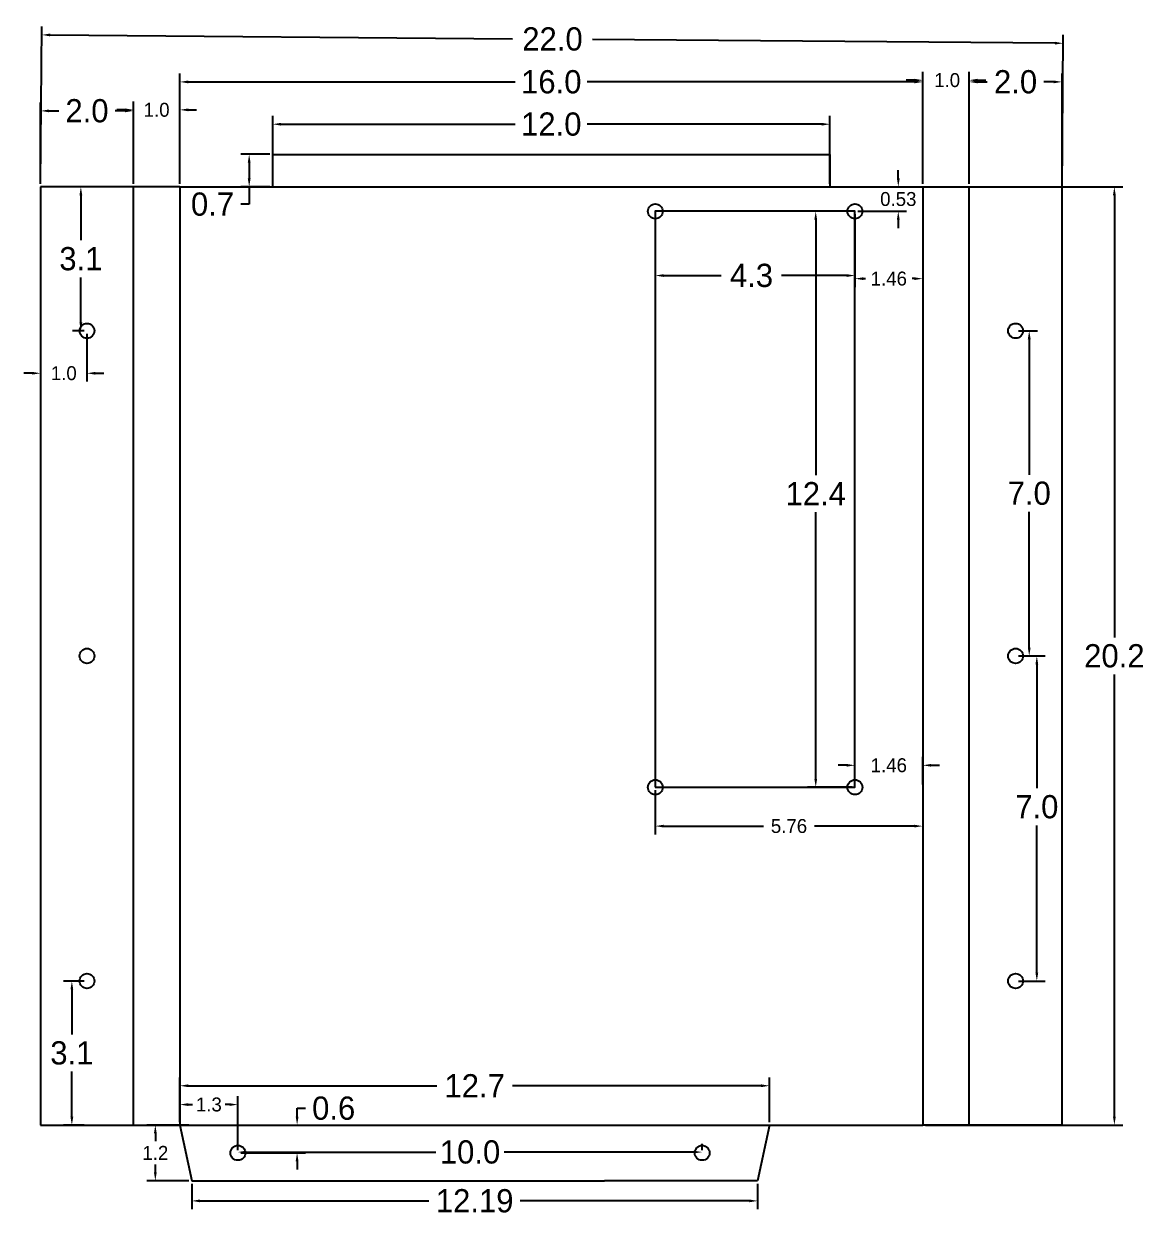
# Model space of a CAD drawing. Header units: millimetres. Extents: x -73 to 120, y 17 to 127.
# Drawn here: x 88.45 to 112.6, y 101.57 to 127.24 of the extents above; entities that cross this region are included whole.
import ezdxf
from ezdxf.lldxf.tags import DXFTag

# ---------------------------------------------------------------- set-up
doc = ezdxf.new("R2010")
doc.units = ezdxf.units.MM
doc.header["$MEASUREMENT"] = 0
tags = doc.linetypes.add('New Line1', pattern=[1.3, 1, -0.3]).pattern_tags.tags
tags[6:7] = [DXFTag(74, 4), DXFTag(75, 0), DXFTag(340, '0'), DXFTag(46, 1.0), DXFTag(50, 0.0), DXFTag(44, 0.0), DXFTag(45, 0.0)]
tags[4:5] = [DXFTag(74, 4), DXFTag(75, 0), DXFTag(340, '0'), DXFTag(46, 1.0), DXFTag(50, 0.0), DXFTag(44, 0.0), DXFTag(45, 0.0)]
doc.dimstyles.get("Standard").update_dxf_attribs({"dimtxt": 0.18, "dimasz": 0.18, "dimexe": 0.18, "dimexo": 0.0625, "dimgap": 0.09, "dimtad": 0, "dimtih": 1, "dimtoh": 1, "dimdec": 4, "dimzin": 0, "dimdsep": 46, "dimtxsty": 'Standard', "dimcen": 0.09, "dimadec": 0, "dimazin": 0, "dimtfac": 1, "dimtdec": 4, "dimtofl": 0, "dimtmove": 0, "dimatfit": 3, "dimfxl": 1, "dimtolj": 1, "dimtzin": 0, "dimarcsym": 0})

# ---------------------------------------------------------------- blocks, each defined once
blk = doc.blocks.new('*D55')
at = {"color": 0, "linetype": 'New Line1', "lineweight": -2, "transparency": 16777216}
for p, q in [((91.812, 123.797), (91.812, 126.174)), ((107.812, 123.797), (107.812, 126.174)), ((91.992, 125.994), (99.037, 125.994)), ((107.632, 125.994), (100.587, 125.994))]:
    blk.add_line(p, q, dxfattribs=at)
at = {"color": 0, "linetype": 'New Line1', "transparency": 16777216}
for points in [[(91.992, 126.024), (91.992, 125.964), (91.812, 125.994)], [(107.632, 126.024), (107.632, 125.964), (107.812, 125.994)]]:
    blk.add_solid(points, dxfattribs=at)
at = {"layer": 'Defpoints', "color": 0, "linetype": 'New Line1', "transparency": 16777216}
for p in [(107.812, 125.994), (91.812, 123.735), (107.812, 123.735)]:
    blk.add_point(p, dxfattribs=at)
at = {"color": 0, "linetype": 'New Line1', "transparency": 16777216, "insert": (99.812, 125.994), "char_height": 0.5, "attachment_point": 5}
blk.add_mtext('\\A1;16.0', dxfattribs=at)
blk = doc.blocks.new('*D56')
at = {"color": 0, "linetype": 'New Line1', "lineweight": -2, "transparency": 16777216}
for p, q in [((88.812, 120.572), (88.812, 119.541)), ((89.812, 120.572), (89.812, 119.541)), ((88.632, 119.721), (88.452, 119.721)), ((89.992, 119.721), (90.172, 119.721))]:
    blk.add_line(p, q, dxfattribs=at)
at = {"color": 0, "linetype": 'New Line1', "transparency": 16777216}
for points in [[(88.632, 119.751), (88.632, 119.691), (88.812, 119.721)], [(89.992, 119.751), (89.992, 119.691), (89.812, 119.721)]]:
    blk.add_solid(points, dxfattribs=at)
at = {"layer": 'Defpoints', "color": 0, "linetype": 'New Line1', "transparency": 16777216}
for p in [(88.812, 120.635), (89.812, 120.635), (88.812, 119.721)]:
    blk.add_point(p, dxfattribs=at)
at = {"color": 0, "linetype": 'New Line1', "transparency": 16777216, "insert": (89.312, 119.721), "char_height": 0.3, "attachment_point": 5}
blk.add_mtext('\\A1;1.0', dxfattribs=at)
blk = doc.blocks.new('*D57')
at = {"color": 0, "linetype": 'New Line1', "lineweight": -2, "transparency": 16777216}
for p, q in [((88.812, 123.797), (88.812, 125.55)), ((90.812, 123.797), (90.812, 125.55)), ((88.992, 125.37), (89.203, 125.37)), ((90.632, 125.37), (90.42, 125.37))]:
    blk.add_line(p, q, dxfattribs=at)
at = {"color": 0, "linetype": 'New Line1', "transparency": 16777216}
for points in [[(88.992, 125.4), (88.992, 125.34), (88.812, 125.37)], [(90.632, 125.4), (90.632, 125.34), (90.812, 125.37)]]:
    blk.add_solid(points, dxfattribs=at)
at = {"layer": 'Defpoints', "color": 0, "linetype": 'New Line1', "transparency": 16777216}
for p in [(90.812, 125.37), (88.812, 123.735), (90.812, 123.735)]:
    blk.add_point(p, dxfattribs=at)
at = {"color": 0, "linetype": 'New Line1', "transparency": 16777216, "insert": (89.812, 125.37), "char_height": 0.5, "attachment_point": 5}
blk.add_mtext('\\A1;2.0', dxfattribs=at)
blk = doc.blocks.new('*D58')
at = {"color": 0, "linetype": 'New Line1', "lineweight": -2, "transparency": 16777216}
for p, q in [((90.812, 123.797), (90.812, 125.572)), ((91.812, 123.797), (91.812, 125.572)), ((90.632, 125.392), (90.452, 125.392)), ((91.992, 125.392), (92.172, 125.392))]:
    blk.add_line(p, q, dxfattribs=at)
at = {"color": 0, "linetype": 'New Line1', "transparency": 16777216}
for points in [[(90.632, 125.422), (90.632, 125.362), (90.812, 125.392)], [(91.992, 125.422), (91.992, 125.362), (91.812, 125.392)]]:
    blk.add_solid(points, dxfattribs=at)
at = {"layer": 'Defpoints', "color": 0, "linetype": 'New Line1', "transparency": 16777216}
for p in [(91.812, 125.392), (90.812, 123.735), (91.812, 123.735)]:
    blk.add_point(p, dxfattribs=at)
at = {"color": 0, "linetype": 'New Line1', "transparency": 16777216, "insert": (91.312, 125.392), "char_height": 0.3, "attachment_point": 5}
blk.add_mtext('\\A1;1.0', dxfattribs=at)
blk = doc.blocks.new('*D59')
at = {"color": 0, "linetype": 'New Line1', "lineweight": -2, "transparency": 16777216}
for p, q in [((107.812, 123.797), (107.812, 126.211)), ((108.812, 123.797), (108.812, 126.211)), ((107.632, 126.031), (107.452, 126.031)), ((108.992, 126.031), (109.172, 126.031))]:
    blk.add_line(p, q, dxfattribs=at)
at = {"color": 0, "linetype": 'New Line1', "transparency": 16777216}
for points in [[(107.632, 126.061), (107.632, 126.001), (107.812, 126.031)], [(108.992, 126.061), (108.992, 126.001), (108.812, 126.031)]]:
    blk.add_solid(points, dxfattribs=at)
at = {"layer": 'Defpoints', "color": 0, "linetype": 'New Line1', "transparency": 16777216}
for p in [(108.812, 126.031), (107.812, 123.735), (108.812, 123.735)]:
    blk.add_point(p, dxfattribs=at)
at = {"color": 0, "linetype": 'New Line1', "transparency": 16777216, "insert": (108.338, 126.031), "char_height": 0.3, "attachment_point": 5}
blk.add_mtext('\\A1;1.0', dxfattribs=at)
blk = doc.blocks.new('*D60')
at = {"color": 0, "linetype": 'New Line1', "lineweight": -2, "transparency": 16777216}
for p, q in [((108.812, 123.797), (108.812, 126.174)), ((110.812, 123.797), (110.812, 126.174)), ((108.992, 125.994), (109.203, 125.994)), ((110.632, 125.994), (110.42, 125.994))]:
    blk.add_line(p, q, dxfattribs=at)
at = {"color": 0, "linetype": 'New Line1', "transparency": 16777216}
for points in [[(108.992, 126.024), (108.992, 125.964), (108.812, 125.994)], [(110.632, 126.024), (110.632, 125.964), (110.812, 125.994)]]:
    blk.add_solid(points, dxfattribs=at)
at = {"layer": 'Defpoints', "color": 0, "linetype": 'New Line1', "transparency": 16777216}
for p in [(110.812, 125.994), (108.812, 123.735), (110.812, 123.735)]:
    blk.add_point(p, dxfattribs=at)
at = {"color": 0, "linetype": 'New Line1', "transparency": 16777216, "insert": (109.812, 125.994), "char_height": 0.5, "attachment_point": 5}
blk.add_mtext('\\A1;2.0', dxfattribs=at)
blk = doc.blocks.new('*D62')
at = {"color": 0, "linetype": 'New Line1', "lineweight": -2, "transparency": 16777216}
for p, q in [((109.874, 120.635), (110.286, 120.635)), ((110.106, 120.455), (110.106, 117.535)), ((110.106, 113.815), (110.106, 116.735)), ((109.874, 113.635), (110.286, 113.635))]:
    blk.add_line(p, q, dxfattribs=at)
at = {"color": 0, "linetype": 'New Line1', "transparency": 16777216}
for points in [[(110.076, 120.455), (110.136, 120.455), (110.106, 120.635)], [(110.076, 113.815), (110.136, 113.815), (110.106, 113.635)]]:
    blk.add_solid(points, dxfattribs=at)
at = {"layer": 'Defpoints', "color": 0, "linetype": 'New Line1', "transparency": 16777216}
for p in [(109.812, 120.635), (109.812, 113.635), (110.106, 113.635)]:
    blk.add_point(p, dxfattribs=at)
at = {"color": 0, "linetype": 'New Line1', "transparency": 16777216, "insert": (110.106, 117.135), "char_height": 0.5, "attachment_point": 5}
blk.add_mtext('\\A1;7.0', dxfattribs=at)
blk = doc.blocks.new('*D63')
at = {"color": 0, "linetype": 'New Line1', "lineweight": -2, "transparency": 16777216}
for p, q in [((109.874, 113.635), (110.45, 113.635)), ((110.27, 113.455), (110.27, 110.785)), ((110.27, 106.815), (110.27, 109.985)), ((109.874, 106.635), (110.45, 106.635))]:
    blk.add_line(p, q, dxfattribs=at)
at = {"color": 0, "linetype": 'New Line1', "transparency": 16777216}
for points in [[(110.24, 113.455), (110.3, 113.455), (110.27, 113.635)], [(110.24, 106.815), (110.3, 106.815), (110.27, 106.635)]]:
    blk.add_solid(points, dxfattribs=at)
at = {"layer": 'Defpoints', "color": 0, "linetype": 'New Line1', "transparency": 16777216}
for p in [(109.812, 113.635), (109.812, 106.635), (110.27, 106.635)]:
    blk.add_point(p, dxfattribs=at)
at = {"color": 0, "linetype": 'New Line1', "transparency": 16777216, "insert": (110.27, 110.385), "char_height": 0.5, "attachment_point": 5}
blk.add_mtext('\\A1;7.0', dxfattribs=at)
blk = doc.blocks.new('*D64')
at = {"color": 0, "linetype": 'New Line1', "lineweight": -2, "transparency": 16777216}
for p, q in [((89.749, 106.635), (89.306, 106.635)), ((89.486, 106.455), (89.486, 105.485)), ((89.486, 103.715), (89.486, 104.685)), ((89.749, 103.535), (89.306, 103.535))]:
    blk.add_line(p, q, dxfattribs=at)
at = {"color": 0, "linetype": 'New Line1', "transparency": 16777216}
for points in [[(89.456, 106.455), (89.516, 106.455), (89.486, 106.635)], [(89.456, 103.715), (89.516, 103.715), (89.486, 103.535)]]:
    blk.add_solid(points, dxfattribs=at)
at = {"layer": 'Defpoints', "color": 0, "linetype": 'New Line1', "transparency": 16777216}
for p in [(89.812, 106.635), (89.486, 103.535), (89.812, 103.535)]:
    blk.add_point(p, dxfattribs=at)
at = {"color": 0, "linetype": 'New Line1', "transparency": 16777216, "insert": (89.486, 105.085), "char_height": 0.5, "attachment_point": 5}
blk.add_mtext('\\A1;3.1', dxfattribs=at)
blk = doc.blocks.new('*D65')
at = {"color": 0, "linetype": 'New Line1', "lineweight": -2, "transparency": 16777216}
for p, q in [((89.749, 123.735), (89.5, 123.735)), ((89.68, 123.555), (89.68, 122.585)), ((89.68, 120.815), (89.68, 121.785)), ((89.749, 120.635), (89.5, 120.635))]:
    blk.add_line(p, q, dxfattribs=at)
at = {"color": 0, "linetype": 'New Line1', "transparency": 16777216}
for points in [[(89.65, 123.555), (89.71, 123.555), (89.68, 123.735)], [(89.65, 120.815), (89.71, 120.815), (89.68, 120.635)]]:
    blk.add_solid(points, dxfattribs=at)
at = {"layer": 'Defpoints', "color": 0, "linetype": 'New Line1', "transparency": 16777216}
for p in [(89.68, 123.735), (89.812, 123.735), (89.812, 120.635)]:
    blk.add_point(p, dxfattribs=at)
at = {"color": 0, "linetype": 'New Line1', "transparency": 16777216, "insert": (89.68, 122.185), "char_height": 0.5, "attachment_point": 5}
blk.add_mtext('\\A1;3.1', dxfattribs=at)
blk = doc.blocks.new('*D66')
at = {"color": 0, "linetype": 'New Line1', "lineweight": -2, "transparency": 16777216}
for p, q in [((92.067, 102.272), (92.067, 101.721)), ((104.257, 102.272), (104.257, 101.721)), ((92.247, 101.901), (97.178, 101.901)), ((104.077, 101.901), (99.145, 101.901))]:
    blk.add_line(p, q, dxfattribs=at)
at = {"color": 0, "linetype": 'New Line1', "transparency": 16777216}
for points in [[(92.247, 101.931), (92.247, 101.871), (92.067, 101.901)], [(104.077, 101.931), (104.077, 101.871), (104.257, 101.901)]]:
    blk.add_solid(points, dxfattribs=at)
at = {"layer": 'Defpoints', "color": 0, "linetype": 'New Line1', "transparency": 16777216}
for p in [(92.067, 102.335), (104.257, 102.335), (104.257, 101.901)]:
    blk.add_point(p, dxfattribs=at)
at = {"color": 0, "linetype": 'New Line1', "transparency": 16777216, "insert": (98.162, 101.901), "char_height": 0.5, "attachment_point": 5}
blk.add_mtext('\\A1;12.19', dxfattribs=at)
blk = doc.blocks.new('*D68')
at = {"color": 0, "linetype": 'New Line1', "lineweight": -2, "transparency": 16777216}
for p, q in [((94.337, 103.715), (94.337, 103.895)), ((94.337, 103.895), (94.517, 103.895)), ((91.874, 103.535), (94.517, 103.535)), ((93.124, 102.935), (94.517, 102.935)), ((94.337, 102.755), (94.337, 102.575))]:
    blk.add_line(p, q, dxfattribs=at)
at = {"color": 0, "linetype": 'New Line1', "transparency": 16777216}
for points in [[(94.307, 103.715), (94.367, 103.715), (94.337, 103.535)], [(94.307, 102.755), (94.367, 102.755), (94.337, 102.935)]]:
    blk.add_solid(points, dxfattribs=at)
at = {"layer": 'Defpoints', "color": 0, "linetype": 'New Line1', "transparency": 16777216}
for p in [(91.812, 103.535), (94.337, 103.535), (93.062, 102.935)]:
    blk.add_point(p, dxfattribs=at)
at = {"color": 0, "linetype": 'New Line1', "transparency": 16777216, "insert": (95.125, 103.895), "char_height": 0.5, "attachment_point": 5}
blk.add_mtext('\\A1;0.6', dxfattribs=at)
blk = doc.blocks.new('*D70')
at = {"color": 0, "linetype": 'New Line1', "lineweight": -2, "transparency": 16777216}
for p, q in [((92.004, 103.535), (91.104, 103.535)), ((91.284, 103.355), (91.284, 103.185)), ((91.284, 102.515), (91.284, 102.685)), ((92.004, 102.335), (91.104, 102.335))]:
    blk.add_line(p, q, dxfattribs=at)
at = {"color": 0, "linetype": 'New Line1', "transparency": 16777216}
for points in [[(91.254, 103.355), (91.314, 103.355), (91.284, 103.535)], [(91.254, 102.515), (91.314, 102.515), (91.284, 102.335)]]:
    blk.add_solid(points, dxfattribs=at)
at = {"layer": 'Defpoints', "color": 0, "linetype": 'New Line1', "transparency": 16777216}
for p in [(91.284, 103.535), (92.067, 103.535), (92.067, 102.335)]:
    blk.add_point(p, dxfattribs=at)
at = {"color": 0, "linetype": 'New Line1', "transparency": 16777216, "insert": (91.284, 102.935), "char_height": 0.3, "attachment_point": 5}
blk.add_mtext('\\A1;1.2', dxfattribs=at)
blk = doc.blocks.new('*D71')
at = {"color": 0, "linetype": 'New Line1', "lineweight": -2, "transparency": 16777216}
for p, q in [((93.062, 102.997), (93.062, 103.132)), ((93.242, 102.952), (97.328, 102.952)), ((102.882, 102.952), (98.795, 102.952)), ((103.062, 102.997), (103.062, 103.132))]:
    blk.add_line(p, q, dxfattribs=at)
at = {"color": 0, "linetype": 'New Line1', "transparency": 16777216}
for points in [[(93.242, 102.982), (93.242, 102.922), (93.062, 102.952)], [(102.882, 102.982), (102.882, 102.922), (103.062, 102.952)]]:
    blk.add_solid(points, dxfattribs=at)
at = {"layer": 'Defpoints', "color": 0, "linetype": 'New Line1', "transparency": 16777216}
for p in [(93.062, 102.952), (93.062, 102.935), (103.062, 102.935)]:
    blk.add_point(p, dxfattribs=at)
at = {"color": 0, "linetype": 'New Line1', "transparency": 16777216, "insert": (98.062, 102.952), "char_height": 0.5, "attachment_point": 5}
blk.add_mtext('\\A1;10.0', dxfattribs=at)
blk = doc.blocks.new('*D73')
at = {"color": 0, "linetype": 'New Line1', "lineweight": -2, "transparency": 16777216}
for p, q in [((91.812, 103.597), (91.812, 104.155)), ((91.992, 103.975), (92.087, 103.975)), ((92.882, 103.975), (92.787, 103.975)), ((93.062, 103.029), (93.062, 104.155))]:
    blk.add_line(p, q, dxfattribs=at)
at = {"color": 0, "linetype": 'New Line1', "transparency": 16777216}
for points in [[(91.992, 104.005), (91.992, 103.945), (91.812, 103.975)], [(92.882, 104.005), (92.882, 103.945), (93.062, 103.975)]]:
    blk.add_solid(points, dxfattribs=at)
at = {"layer": 'Defpoints', "color": 0, "linetype": 'New Line1', "transparency": 16777216}
for p in [(93.062, 103.975), (91.812, 103.535), (93.062, 102.967)]:
    blk.add_point(p, dxfattribs=at)
at = {"color": 0, "linetype": 'New Line1', "transparency": 16777216, "insert": (92.437, 103.975), "char_height": 0.3, "attachment_point": 5}
blk.add_mtext('\\A1;1.3', dxfattribs=at)
blk = doc.blocks.new('*D84')
at = {"color": 0, "linetype": 'New Line1', "lineweight": -2, "transparency": 16777216}
for p, q in [((107.874, 123.735), (112.12, 123.735)), ((111.94, 123.555), (111.94, 114.035)), ((111.94, 103.715), (111.94, 113.235)), ((107.874, 103.535), (112.12, 103.535))]:
    blk.add_line(p, q, dxfattribs=at)
at = {"color": 0, "linetype": 'New Line1', "transparency": 16777216}
for points in [[(111.91, 123.555), (111.97, 123.555), (111.94, 123.735)], [(111.91, 103.715), (111.97, 103.715), (111.94, 103.535)]]:
    blk.add_solid(points, dxfattribs=at)
at = {"layer": 'Defpoints', "color": 0, "linetype": 'New Line1', "transparency": 16777216}
for p in [(107.812, 123.735), (111.94, 123.735), (107.812, 103.535)]:
    blk.add_point(p, dxfattribs=at)
at = {"color": 0, "linetype": 'New Line1', "transparency": 16777216, "insert": (111.94, 113.635), "char_height": 0.5, "attachment_point": 5}
blk.add_mtext('\\A1;20.2', dxfattribs=at)
blk = doc.blocks.new('*D85')
at = {"color": 0, "linetype": 'New Line1', "lineweight": -2, "transparency": 16777216}
for p, q in [((93.812, 123.797), (93.812, 125.263)), ((93.992, 125.083), (99.037, 125.083)), ((105.632, 125.083), (100.587, 125.083)), ((105.812, 123.797), (105.812, 125.263))]:
    blk.add_line(p, q, dxfattribs=at)
at = {"color": 0, "linetype": 'New Line1', "transparency": 16777216}
for points in [[(93.992, 125.113), (93.992, 125.053), (93.812, 125.083)], [(105.632, 125.113), (105.632, 125.053), (105.812, 125.083)]]:
    blk.add_solid(points, dxfattribs=at)
at = {"layer": 'Defpoints', "color": 0, "linetype": 'New Line1', "transparency": 16777216}
for p in [(105.812, 125.083), (93.812, 123.735), (105.812, 123.735)]:
    blk.add_point(p, dxfattribs=at)
at = {"color": 0, "linetype": 'New Line1', "transparency": 16777216, "insert": (99.812, 125.083), "char_height": 0.5, "attachment_point": 5}
blk.add_mtext('\\A1;12.0', dxfattribs=at)
blk = doc.blocks.new('*D86')
at = {"color": 0, "linetype": 'New Line1', "lineweight": -2, "transparency": 16777216}
for p, q in [((93.749, 124.435), (93.125, 124.435)), ((93.305, 124.255), (93.305, 123.915)), ((93.749, 123.735), (93.125, 123.735)), ((93.305, 123.735), (93.305, 123.36)), ((93.305, 123.36), (93.125, 123.36))]:
    blk.add_line(p, q, dxfattribs=at)
at = {"color": 0, "linetype": 'New Line1', "transparency": 16777216}
for points in [[(93.275, 124.255), (93.335, 124.255), (93.305, 124.435)], [(93.275, 123.915), (93.335, 123.915), (93.305, 123.735)]]:
    blk.add_solid(points, dxfattribs=at)
at = {"layer": 'Defpoints', "color": 0, "linetype": 'New Line1', "transparency": 16777216}
for p in [(93.305, 124.435), (93.812, 124.435), (93.812, 123.735)]:
    blk.add_point(p, dxfattribs=at)
at = {"color": 0, "linetype": 'New Line1', "transparency": 16777216, "insert": (92.516, 123.36), "char_height": 0.5, "attachment_point": 5}
blk.add_mtext('\\A1;0.7', dxfattribs=at)
blk = doc.blocks.new('*D170')
at = {"color": 0, "linetype": 'New Line1', "lineweight": -2, "transparency": 16777216}
for p, q in [((91.812, 103.597), (91.812, 104.56)), ((104.512, 103.597), (104.512, 104.56)), ((91.992, 104.38), (97.345, 104.38)), ((104.332, 104.38), (98.978, 104.38))]:
    blk.add_line(p, q, dxfattribs=at)
at = {"color": 0, "linetype": 'New Line1', "transparency": 16777216}
for points in [[(91.992, 104.41), (91.992, 104.35), (91.812, 104.38)], [(104.332, 104.41), (104.332, 104.35), (104.512, 104.38)]]:
    blk.add_solid(points, dxfattribs=at)
at = {"layer": 'Defpoints', "color": 0, "linetype": 'New Line1', "transparency": 16777216}
for p in [(104.512, 104.38), (91.812, 103.535), (104.512, 103.535)]:
    blk.add_point(p, dxfattribs=at)
at = {"color": 0, "linetype": 'New Line1', "transparency": 16777216, "insert": (98.162, 104.38), "char_height": 0.5, "attachment_point": 5}
blk.add_mtext('\\A1;12.7', dxfattribs=at)
blk = doc.blocks.new('*D172')
at = {"color": 0, "linetype": 'New Line1', "lineweight": -2, "transparency": 16777216}
for p, q in [((88.812, 123.797), (88.84, 127.186)), ((89.018, 127.005), (98.98, 126.923)), ((110.658, 126.828), (100.697, 126.909)), ((110.812, 123.617), (110.84, 127.006))]:
    blk.add_line(p, q, dxfattribs=at)
at = {"color": 0, "linetype": 'New Line1', "transparency": 16777216}
for points in [[(89.019, 127.035), (89.018, 126.975), (88.838, 127.006)], [(110.659, 126.858), (110.658, 126.798), (110.838, 126.826)]]:
    blk.add_solid(points, dxfattribs=at)
at = {"layer": 'Defpoints', "color": 0, "linetype": 'New Line1', "transparency": 16777216}
for p in [(110.838, 126.826), (88.812, 123.735), (110.812, 123.555)]:
    blk.add_point(p, dxfattribs=at)
at = {"color": 0, "linetype": 'New Line1', "transparency": 16777216, "insert": (99.838, 126.916), "char_height": 0.5, "attachment_point": 5}
blk.add_mtext('\\A1;22.0', dxfattribs=at)
blk = doc.blocks.new('*D173')
at = {"color": 0, "linetype": 'New Line1', "lineweight": -2, "transparency": 16777216}
for p, q in [((107.286, 123.915), (107.286, 124.095)), ((106.415, 123.735), (107.466, 123.735)), ((106.415, 123.208), (107.466, 123.208)), ((107.286, 123.028), (107.286, 122.848))]:
    blk.add_line(p, q, dxfattribs=at)
at = {"color": 0, "linetype": 'New Line1', "transparency": 16777216}
for points in [[(107.256, 123.915), (107.316, 123.915), (107.286, 123.735)], [(107.256, 123.028), (107.316, 123.028), (107.286, 123.208)]]:
    blk.add_solid(points, dxfattribs=at)
at = {"layer": 'Defpoints', "color": 0, "linetype": 'New Line1', "transparency": 16777216}
for p in [(106.352, 123.735), (107.286, 123.735), (106.352, 123.208)]:
    blk.add_point(p, dxfattribs=at)
at = {"color": 0, "linetype": 'New Line1', "transparency": 16777216, "insert": (107.286, 123.471), "char_height": 0.3, "attachment_point": 5}
blk.add_mtext('\\A1;0.53', dxfattribs=at)
blk = doc.blocks.new('*D174')
at = {"color": 0, "linetype": 'New Line1', "lineweight": -2, "transparency": 16777216}
for p, q in [((106.352, 123.145), (106.352, 121.578)), ((107.812, 123.145), (107.812, 121.578)), ((106.532, 121.758), (106.582, 121.758)), ((107.632, 121.758), (107.582, 121.758))]:
    blk.add_line(p, q, dxfattribs=at)
at = {"color": 0, "linetype": 'New Line1', "transparency": 16777216}
for points in [[(106.532, 121.788), (106.532, 121.728), (106.352, 121.758)], [(107.632, 121.788), (107.632, 121.728), (107.812, 121.758)]]:
    blk.add_solid(points, dxfattribs=at)
at = {"layer": 'Defpoints', "color": 0, "linetype": 'New Line1', "transparency": 16777216}
for p in [(106.352, 123.208), (107.812, 123.208), (107.812, 121.758)]:
    blk.add_point(p, dxfattribs=at)
at = {"color": 0, "linetype": 'New Line1', "transparency": 16777216, "insert": (107.082, 121.758), "char_height": 0.3, "attachment_point": 5}
blk.add_mtext('\\A1;1.46', dxfattribs=at)
blk = doc.blocks.new('*D175')
at = {"color": 0, "linetype": 'New Line1', "lineweight": -2, "transparency": 16777216}
for p, q in [((106.352, 110.87), (106.352, 111.46)), ((107.812, 110.87), (107.812, 111.46)), ((106.172, 111.28), (105.992, 111.28)), ((107.992, 111.28), (108.172, 111.28))]:
    blk.add_line(p, q, dxfattribs=at)
at = {"color": 0, "linetype": 'New Line1', "transparency": 16777216}
for points in [[(106.172, 111.31), (106.172, 111.25), (106.352, 111.28)], [(107.992, 111.31), (107.992, 111.25), (107.812, 111.28)]]:
    blk.add_solid(points, dxfattribs=at)
at = {"layer": 'Defpoints', "color": 0, "linetype": 'New Line1', "transparency": 16777216}
for p in [(107.812, 111.28), (106.352, 110.808), (107.812, 110.808)]:
    blk.add_point(p, dxfattribs=at)
at = {"color": 0, "linetype": 'New Line1', "transparency": 16777216, "insert": (107.082, 111.28), "char_height": 0.3, "attachment_point": 5}
blk.add_mtext('\\A1;1.46', dxfattribs=at)
blk = doc.blocks.new('*D176')
at = {"color": 0, "linetype": 'New Line1', "lineweight": -2, "transparency": 16777216}
for p, q in [((106.29, 123.208), (105.328, 123.208)), ((105.508, 123.028), (105.508, 117.528)), ((105.508, 110.988), (105.508, 116.728)), ((106.29, 110.808), (105.328, 110.808))]:
    blk.add_line(p, q, dxfattribs=at)
at = {"color": 0, "linetype": 'New Line1', "transparency": 16777216}
for points in [[(105.478, 123.028), (105.538, 123.028), (105.508, 123.208)], [(105.478, 110.988), (105.538, 110.988), (105.508, 110.808)]]:
    blk.add_solid(points, dxfattribs=at)
at = {"layer": 'Defpoints', "color": 0, "linetype": 'New Line1', "transparency": 16777216}
for p in [(106.352, 123.208), (105.508, 110.808), (106.352, 110.808)]:
    blk.add_point(p, dxfattribs=at)
at = {"color": 0, "linetype": 'New Line1', "transparency": 16777216, "insert": (105.508, 117.128), "char_height": 0.5, "attachment_point": 5}
blk.add_mtext('\\A1;12.4', dxfattribs=at)
blk = doc.blocks.new('*D177')
at = {"color": 0, "linetype": 'New Line1', "lineweight": -2, "transparency": 16777216}
for p, q in [((102.052, 123.145), (102.052, 121.645)), ((106.352, 123.145), (106.352, 121.645)), ((102.232, 121.825), (103.474, 121.825)), ((106.172, 121.825), (104.774, 121.825))]:
    blk.add_line(p, q, dxfattribs=at)
at = {"color": 0, "linetype": 'New Line1', "transparency": 16777216}
for points in [[(102.232, 121.855), (102.232, 121.795), (102.052, 121.825)], [(106.172, 121.855), (106.172, 121.795), (106.352, 121.825)]]:
    blk.add_solid(points, dxfattribs=at)
at = {"layer": 'Defpoints', "color": 0, "linetype": 'New Line1', "transparency": 16777216}
for p in [(102.052, 123.208), (106.352, 123.208), (106.352, 121.825)]:
    blk.add_point(p, dxfattribs=at)
at = {"color": 0, "linetype": 'New Line1', "transparency": 16777216, "insert": (104.124, 121.825), "char_height": 0.5, "attachment_point": 5}
blk.add_mtext('\\A1;4.3', dxfattribs=at)
blk = doc.blocks.new('*D178')
at = {"color": 0, "linetype": 'New Line1', "lineweight": -2, "transparency": 16777216}
for p, q in [((102.052, 110.745), (102.052, 109.791)), ((107.812, 110.745), (107.812, 109.791)), ((102.232, 109.971), (104.382, 109.971)), ((107.632, 109.971), (105.482, 109.971))]:
    blk.add_line(p, q, dxfattribs=at)
at = {"color": 0, "linetype": 'New Line1', "transparency": 16777216}
for points in [[(102.232, 110.001), (102.232, 109.941), (102.052, 109.971)], [(107.632, 110.001), (107.632, 109.941), (107.812, 109.971)]]:
    blk.add_solid(points, dxfattribs=at)
at = {"layer": 'Defpoints', "color": 0, "linetype": 'New Line1', "transparency": 16777216}
for p in [(102.052, 110.808), (107.812, 110.808), (107.812, 109.971)]:
    blk.add_point(p, dxfattribs=at)
at = {"color": 0, "linetype": 'New Line1', "transparency": 16777216, "insert": (104.932, 109.971), "char_height": 0.3, "attachment_point": 5}
blk.add_mtext('\\A1;5.76', dxfattribs=at)

msp = doc.modelspace()

# ---------------------------------------------------------------- linework, layer by layer
for p, q in [((93.81169, 123.73464), (93.81169, 124.43464)), ((93.81169, 124.43464), (105.81169, 124.43464)), ((105.81169, 124.43464), (105.81169, 123.73464)), ((91.81169, 123.73464), (88.81169, 123.73464)), ((88.81169, 123.73464), (88.81169, 103.53464)), ((91.81169, 123.73464), (93.81169, 123.73464)), ((105.81169, 123.73464), (107.81169, 123.73464)), ((107.81169, 123.73464), (108.81169, 123.73464)), ((108.81169, 123.73464), (110.81169, 123.73464)), ((110.81169, 123.73464), (110.81169, 103.53464)), ((88.81169, 103.53464), (91.81169, 103.53464)), ((91.81169, 103.53464), (92.06676, 102.33465)), ((104.51169, 103.53464), (104.25663, 102.33465)), ((104.51169, 103.53464), (107.81169, 103.53464)), ((110.81169, 103.53464), (107.81169, 103.53464)), ((92.06676, 102.33465), (100.95656, 102.33465)), ((104.25663, 102.33465), (100.95656, 102.33465))]:
    msp.add_line(p, q)
at = {"linetype": 'New Line1'}
for p, q in [((90.81169, 103.53464), (90.81169, 123.73464)), ((91.81169, 123.73464), (91.81169, 103.53464)), ((93.81169, 123.73464), (105.81169, 123.73464)), ((107.81169, 123.73464), (107.81169, 103.53464)), ((108.81169, 103.53464), (108.81169, 123.73464)), ((91.81169, 103.53464), (104.51169, 103.53464))]:
    msp.add_line(p, q, dxfattribs=at)
at = {"color": 40, "true_color": 0xf8d731}
msp.add_lwpolyline([(102.05226, 110.80791), (106.35226, 110.80791), (106.35226, 123.20791), (102.05226, 123.20791)], close=True, dxfattribs=at)
for centre in [(102.05226, 123.20791), (106.35226, 123.20791), (89.81169, 120.63464), (109.81169, 120.63464), (89.81169, 113.63464), (109.81169, 113.63464), (102.05226, 110.80791), (106.35226, 110.80791), (89.81169, 106.63464), (109.81169, 106.63464), (93.06169, 102.93464), (103.06169, 102.93464)]:
    msp.add_circle(centre, 0.16)

# ---------------------------------------------------------------- dimensions: what is measured, and where the dimension line sits
at = {"color": 32, "linetype": 'New Line1', "true_color": 0xcd6928}
dim = msp.add_aligned_dim(p1=(88.81169, 123.73464), p2=(110.81169, 123.55464), distance=3.27158, dimstyle='Standard', override={"dimtxt": 0.5, "dimgap": 0.15, "dimtoh": 0, "dimdec": 1}, dxfattribs=at)
dim.commit()
dim.dimension.update_dxf_attribs({"geometry": '*D172', "text_midpoint": (99.83846, 126.91611)})
for base, p1, p2, override, picture, middle in [((107.81169, 125.99409), (91.81169, 123.73464), (107.81169, 123.73464), {"dimtxt": 0.5, "dimgap": 0.15, "dimdec": 1}, '*D55', (99.81169, 125.99409)), ((110.81169, 125.99409), (108.81169, 123.73464), (110.81169, 123.73464), {"dimtxt": 0.5, "dimgap": 0.15, "dimdec": 1}, '*D60', (109.81169, 125.99409)), ((108.81169, 126.03053), (107.81169, 123.73464), (108.81169, 123.73464), {"dimtxt": 0.3, "dimgap": 0.1, "dimdec": 1}, '*D59', (108.33821, 126.03053)), ((90.81169, 125.37013), (88.81169, 123.73464), (90.81169, 123.73464), {"dimtxt": 0.5, "dimgap": 0.15, "dimdec": 1}, '*D57', (89.81169, 125.37013)), ((91.81169, 125.39247), (90.81169, 123.73464), (91.81169, 123.73464), {"dimtxt": 0.3, "dimgap": 0.1, "dimdec": 1}, '*D58', (91.31169, 125.39247)), ((105.81169, 125.08311), (93.81169, 123.73464), (105.81169, 123.73464), {"dimtxt": 0.5, "dimgap": 0.15, "dimdec": 1}, '*D85', (99.81169, 125.08311)), ((106.35226, 121.82548), (102.05226, 123.20791), (106.35226, 123.20791), {"dimtxt": 0.5, "dimgap": 0.15, "dimdec": 1}, '*D177', (104.12373, 121.82548)), ((107.81169, 121.75777), (106.35226, 123.20791), (107.81169, 123.20791), {"dimtxt": 0.3, "dimgap": 0.1, "dimdec": 2}, '*D174', (107.08198, 121.75777)), ((88.81169, 119.72132), (89.81169, 120.63464), (88.81169, 120.63464), {"dimtxt": 0.3, "dimgap": 0.1, "dimdec": 1}, '*D56', (89.31169, 119.72132)), ((93.0616929769, 103.9752476388), (91.8116929769, 103.5346395356), (93.0616929769, 102.9666571964), {"dimtxt": 0.3, "dimgap": 0.1, "dimdec": 1}, '*D73', (92.4366929769, 103.9752476388))]:
    dim = msp.add_linear_dim(base=base, p1=p1, p2=p2, dimstyle='Standard', override=override, dxfattribs=at)
    dim.commit()
    dim.dimension.update_dxf_attribs({"geometry": picture, "text_midpoint": middle, "dimtype": 160})
for base, p1, p2, picture, middle in [((93.30472, 124.43464), (93.81169, 123.73464), (93.81169, 124.43464), '*D86', (92.51638, 123.35996)), ((111.94044, 123.73464), (107.81169, 103.53464), (107.81169, 123.73464), '*D84', (111.94044, 113.63464)), ((105.50752, 110.80791), (106.35226, 123.20791), (106.35226, 110.80791), '*D176', (105.50752, 117.12757)), ((110.10644, 113.63464), (109.81169, 120.63464), (109.81169, 113.63464), '*D62', (110.10644, 117.13464)), ((110.27003, 106.63464), (109.81169, 113.63464), (109.81169, 106.63464), '*D63', (110.27003, 110.38464)), ((94.33653, 103.53464), (93.06169, 102.93464), (91.81169, 103.53464), '*D68', (95.12486, 103.89464))]:
    dim = msp.add_linear_dim(base=base, p1=p1, p2=p2, angle=90, dimstyle='Standard', override={"dimtxt": 0.5, "dimgap": 0.15, "dimdec": 1}, dxfattribs=at)
    dim.commit()
    dim.dimension.update_dxf_attribs({"geometry": picture, "text_midpoint": middle, "dimtype": 160})
for base, p1, p2, override, picture, middle in [((107.28585, 123.73464), (106.35226, 123.20791), (106.35226, 123.73464), {"dimtxt": 0.3, "dimgap": 0.1, "dimdec": 2}, '*D173', (107.28585, 123.47127)), ((89.67954, 123.73464), (89.81169, 120.63464), (89.81169, 123.73464), {"dimtxt": 0.5, "dimgap": 0.15, "dimdec": 1}, '*D65', (89.67954, 122.18464)), ((89.4855, 103.53464), (89.81169, 106.63464), (89.81169, 103.53464), {"dimtxt": 0.5, "dimgap": 0.15, "dimdec": 1}, '*D64', (89.4855, 105.08464)), ((91.28381, 103.53464), (92.06676, 102.33465), (92.06676, 103.53464), {"dimtxt": 0.3, "dimgap": 0.1, "dimdec": 1}, '*D70', (91.28381, 102.93464))]:
    dim = msp.add_linear_dim(base=base, p1=p1, p2=p2, angle=90, dimstyle='Standard', override=override, dxfattribs=at)
    dim.commit()
    dim.dimension.update_dxf_attribs({"geometry": picture, "text_midpoint": middle})
for base, p1, p2, override, picture, middle in [((107.81169, 111.28002), (106.35226, 110.80791), (107.81169, 110.80791), {"dimtxt": 0.3, "dimgap": 0.1, "dimdec": 2}, '*D175', (107.08198, 111.28002)), ((107.81169, 109.97062), (102.05226, 110.80791), (107.81169, 110.80791), {"dimtxt": 0.3, "dimgap": 0.1, "dimdec": 2}, '*D178', (104.93198, 109.97062)), ((104.51169, 104.37962), (91.81169, 103.53464), (104.51169, 103.53464), {"dimtxt": 0.5, "dimgap": 0.15, "dimdec": 1}, '*D170', (98.16169, 104.37962)), ((93.06169, 102.95166), (103.06169, 102.93464), (93.06169, 102.93464), {"dimtxt": 0.5, "dimgap": 0.15, "dimdec": 1}, '*D71', (98.06169, 102.95166)), ((104.25663, 101.90077), (92.06676, 102.33465), (104.25663, 102.33465), {"dimtxt": 0.5, "dimgap": 0.15, "dimdec": 2}, '*D66', (98.16169, 101.90077))]:
    dim = msp.add_linear_dim(base=base, p1=p1, p2=p2, dimstyle='Standard', override=override, dxfattribs=at)
    dim.commit()
    dim.dimension.update_dxf_attribs({"geometry": picture, "text_midpoint": middle})

doc.saveas('drawing.dxf')
